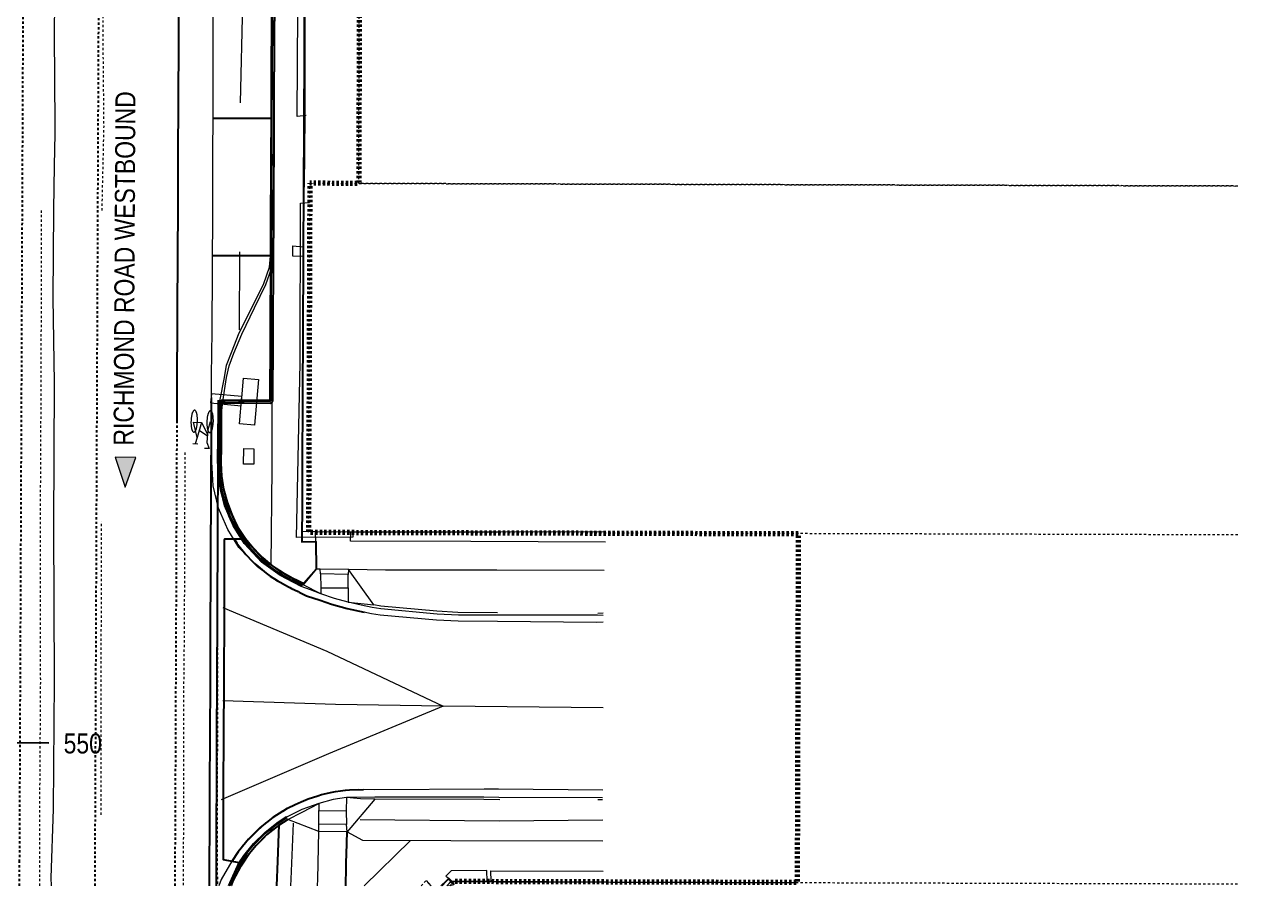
# Model space of a CAD drawing. Header units: metres. Extents: x -902 to -724, y 0 to 650.
# Drawn here: x -791.1 to -738, y 534 to 571.6 of the extents above; entities that cross this region are included whole.
import ezdxf

# ---------------------------------------------------------------- set-up
doc = ezdxf.new("R2010")
doc.units = ezdxf.units.M
for name, pattern in [('ControlLine', [0.02, 0.0125, -0.0025, 0.0025, -0.0025]), ('IMPORT-BDYS-Boundary _3_', [0.01, 0.009, -0.001]), ('IMPORT-BDYS-ProjBoundary', [0.008, 0.006, -0.002]), ('IMPORT-BUIL-Verandah _3_', [0.0016, 0.0008, -0.0008]), ('IMPORT-LNMK-LaneLine3 _3__2_', [0.012, 0.003, -0.009]), ('IMPORT-LNMK-LineCont _3_', [0.004, 0.001, -0.003]), ('IMPORT-LNMK-LineCont _3__2_', [0.004, 0.001, -0.003])]:
    doc.linetypes.add(name, pattern=pattern)
doc.layers.add('D-BDGE', color=7, linetype='Continuous', lineweight=13)
doc.layers.add('D-ENHA-GEN-LINE', color=7, linetype='Continuous', lineweight=9)
doc.styles.add('Arial Narrow_1', font='ARIALN.TTF', dxfattribs={"height": 0.875})

# ---------------------------------------------------------------- blocks, each defined once
blk = doc.blocks.new('T2DPAA-T2D-PWA-RW-M2D-000002_ControlLinesMinor_rvt-1-DRG-2871011 - SITE PLAN')
at = {"layer": 'D-BDGE', "color": 151, "linetype": 'ControlLine', "lineweight": 25, "true_color": 0x88c3ff}
for p, q in [((-1674.028, 602.345), (-1669.705, 643.233)), ((-1664.5, 535.071), (-1664.045, 643.233)), ((-1675.101, 534.024), (-1675.557, 569.289)), ((-1664.505, 534.024), (-1664.5, 535.071))]:
    blk.add_line(p, q, dxfattribs=at)
blk.add_arc((-1395.58, 572.907), 280, 173.96487, 180.74019, dxfattribs=at)
at = {"layer": 'D-ENHA-GEN-LINE', "color": 151, "lineweight": 25, "true_color": 0x88c3ff}
for p, q in [((-1665.307, 640.28), (-1662.807, 640.269)), ((-1665.307, 640.28), (-1662.807, 640.269)), ((-1671.339, 639.671), (-1668.853, 639.409)), ((-1671.339, 639.671), (-1668.853, 639.409)), ((-1665.518, 590.28), (-1663.018, 590.27)), ((-1665.518, 590.28), (-1663.018, 590.27)), ((-1676.318, 589.867), (-1673.823, 589.716)), ((-1676.318, 589.867), (-1673.823, 589.716)), ((-1676.426, 539.788), (-1673.926, 539.82)), ((-1676.426, 539.788), (-1673.926, 539.82)), ((-1665.729, 540.281), (-1663.229, 540.27)), ((-1665.729, 540.281), (-1663.229, 540.27))]:
    blk.add_line(p, q, dxfattribs=at)
at = {"layer": 'D-ENHA-GEN-LINE', "color": 151, "lineweight": 25, "true_color": 0x88c3ff, "char_height": 0.875, "width": 2.0443, "attachment_point": 1, "style": 'Arial Narrow_1'}
for s, insert, rotation in [('650', (-1662.155, 640.677), 359.7587), ('650', (-1662.155, 640.677), 359.7587), ('650', (-1673.473, 640.31), 353.9648), ('650', (-1673.473, 640.31), 353.9648), ('600', (-1678.479, 590.409), 356.5428), ('600', (-1678.479, 590.409), 356.5428), ('600', (-1662.366, 590.678), 359.7587), ('600', (-1662.366, 590.678), 359.7587), ('550', (-1662.576, 540.678), 359.7587), ('550', (-1662.576, 540.678), 359.7587), ('550', (-1678.62, 540.171), 0.7402), ('550', (-1678.62, 540.171), 0.7402)]:
    blk.add_mtext(s, dxfattribs=dict(at, insert=insert, rotation=rotation))
blk = doc.blocks.new('T2DPAA-T2D-C3S-RW-M2D-100010_dwg-40802999-DRG-2871011 - SITE PLAN')
at = {"color": 9, "lineweight": 25, "true_color": 0xc3c3c3}
blk.add_line((221.375, -133.245), (223.983, -133.027), dxfattribs=at)
at = {"color": 9, "linetype": 'IMPORT-LNMK-LaneLine3 _3__2_', "lineweight": 25, "true_color": 0xc3c3c3, "flags": 128}
blk.add_lwpolyline([(202.492, -129.381), (203.522, -129.296), (204.321, -129.229), (207.908, -128.929), (209.304, -128.812), (211.28, -128.646), (212.572, -128.538), (214.286, -128.395), (215.06, -128.33), (219.269, -127.977), (221.929, -127.755), (222.697, -127.69), (224.251, -127.56), (227.229, -127.311), (228.233, -127.227), (229.234, -127.143), (232.743, -126.849), (232.744, -126.849), (234.216, -126.726), (239.199, -126.309), (242.687, -126.017), (242.773, -126.009), (244.182, -125.891), (246.236, -125.719), (248.169, -125.558), (248.171, -125.557), (248.172, -125.557), (249.164, -125.474), (250.92, -125.327), (251.018, -125.319), (251.12, -125.311), (251.139, -125.309), (251.372, -125.289), (253.637, -125.1)], dxfattribs=at)
at = {"color": 9, "lineweight": 25, "true_color": 0xc3c3c3, "flags": 128}
for points in [[(222.989, -131.178), (224.543, -131.048), (227.521, -130.799), (228.525, -130.715), (229.526, -130.631), (233.035, -130.337), (233.036, -130.337), (234.508, -130.214), (239.491, -129.796), (242.979, -129.504), (243.065, -129.497), (244.474, -129.379), (246.528, -129.207), (248.461, -129.045), (248.463, -129.045), (248.464, -129.045), (249.456, -128.962), (251.212, -128.815), (251.31, -128.807), (251.412, -128.798), (251.431, -128.797), (251.664, -128.777), (253.933, -128.587)], [(223.998, -133.201), (223.983, -133.027), (224.046, -133.781), (224.067, -134.023), (224.162, -135.156), (224.206, -135.241), (224.265, -135.269), (226.958, -135.047), (227.026, -135.042), (230.745, -134.731), (231.941, -134.63), (236.923, -134.213), (237.469, -134.167), (241.906, -133.796), (243.914, -133.628), (246.888, -133.379), (247.177, -133.355), (247.945, -133.29), (248.811, -133.218), (248.896, -133.174), (248.925, -133.083), (248.822, -131.866), (248.809, -131.712), (248.744, -130.955)], [(223.983, -133.027), (224.046, -133.781), (224.067, -134.023), (224.162, -135.156), (224.169, -135.188), (224.184, -135.217), (224.206, -135.241), (224.234, -135.259), (224.265, -135.269), (227.026, -135.042), (230.745, -134.731), (232.008, -134.625), (236.991, -134.208), (237.241, -134.187), (237.469, -134.167), (241.973, -133.79)], [(224.083, -133.018), (224.146, -133.772), (224.167, -134.015), (224.262, -135.148), (224.263, -135.154), (224.266, -135.16), (224.271, -135.165), (224.276, -135.168), (224.282, -135.17), (227.017, -134.942), (230.737, -134.631), (232, -134.525), (236.982, -134.108), (237.232, -134.087), (237.461, -134.068), (241.965, -133.691)], [(224.108, -133.016), (224.171, -133.77), (224.191, -134.013), (224.287, -135.146), (227.015, -134.917), (230.734, -134.606), (231.998, -134.5), (236.98, -134.083), (237.23, -134.062), (237.459, -134.043), (241.963, -133.666), (243.903, -133.503), (246.945, -133.249), (247.167, -133.23), (247.934, -133.166), (248.801, -133.094), (248.697, -131.876), (248.684, -131.723), (248.62, -130.964)], [(236.544, -134.12), (236.528, -133.929), (236.43, -132.755), (236.401, -132.413), (236.33, -131.566)], [(230.565, -134.62), (230.554, -134.496), (230.451, -133.26), (230.439, -133.12), (230.351, -132.067)], [(202.93, -134.362), (203.939, -134.279), (204.057, -134.269), (204.058, -134.269), (204.601, -134.223), (204.738, -134.212), (205.938, -134.111), (207.092, -134.015), (209.583, -133.806), (211.697, -133.629), (212.074, -133.597), (214.566, -133.389), (215.993, -133.269), (216.019, -133.267), (216.156, -133.256), (216.19, -133.253), (216.219, -133.25), (216.48, -133.229), (216.662, -133.213), (216.786, -133.203), (217.057, -133.18), (217.135, -133.174), (217.261, -133.163), (217.555, -133.138), (217.973, -133.103), (218.016, -133.1), (218.033, -133.098), (218.034, -133.098), (218.034, -133.098), (218.513, -133.058), (218.779, -133.036), (219.04, -133.014), (219.548, -132.972), (219.593, -132.968), (219.686, -132.96), (220.164, -132.92), (220.749, -132.871), (221.339, -132.822)], [(224.099, -132.917), (222.067, -133.087), (221.366, -133.145), (220.781, -133.225), (220.207, -133.366), (219.651, -133.565), (219.118, -133.821), (218.868, -133.966), (218.615, -134.131), (218.147, -134.492), (218.107, -134.526), (217.719, -134.899), (217.45, -135.204), (217.336, -135.349), (217.024, -135.799), (216.914, -135.982), (216.756, -136.278), (216.537, -136.78), (216.513, -136.842), (216.485, -136.915), (216.372, -137.212), (216.35, -137.266)], [(224.108, -133.016), (222.075, -133.187), (221.375, -133.245), (220.8, -133.324), (220.236, -133.461), (219.689, -133.657), (219.166, -133.909), (218.921, -134.051), (218.672, -134.213), (218.212, -134.568), (218.173, -134.601), (217.792, -134.968), (217.527, -135.268), (217.415, -135.409), (217.108, -135.852), (217.001, -136.032), (216.846, -136.323), (216.63, -136.816), (216.607, -136.877), (216.579, -136.951), (216.466, -137.248), (216.443, -137.304)], [(221.339, -132.822), (222.04, -132.763), (224.072, -132.593)], [(221.364, -133.121), (222.065, -133.062), (224.097, -132.892)], [(202.957, -134.661), (203.964, -134.578), (204.082, -134.568), (204.083, -134.568), (204.626, -134.522), (204.763, -134.511), (205.963, -134.41), (207.117, -134.314), (209.608, -134.105), (211.722, -133.928), (212.1, -133.896), (214.591, -133.688), (216.018, -133.568), (216.044, -133.566), (216.181, -133.555), (216.215, -133.552), (216.244, -133.549), (216.505, -133.527), (216.687, -133.512), (216.811, -133.502), (217.082, -133.479), (217.16, -133.473), (217.286, -133.462), (217.58, -133.437), (217.998, -133.402), (218.041, -133.399), (218.058, -133.397), (218.059, -133.397), (218.059, -133.397), (218.538, -133.357), (218.804, -133.335), (219.065, -133.313), (219.573, -133.271), (219.618, -133.267), (219.711, -133.259), (220.19, -133.219), (220.774, -133.17), (221.364, -133.121)], [(203.005, -135.212), (204.047, -135.563), (204.107, -134.867), (204.108, -134.867), (204.651, -134.821), (204.788, -134.81), (205.988, -134.709), (207.142, -134.612), (209.633, -134.404), (211.747, -134.227), (212.125, -134.195), (214.616, -133.987), (216.043, -133.867), (216.069, -133.865), (216.206, -133.853), (216.24, -133.851), (216.269, -133.848), (216.53, -133.826), (216.712, -133.811), (216.836, -133.801), (217.107, -133.778), (217.185, -133.772), (217.311, -133.761), (217.605, -133.736), (218.024, -133.701), (218.066, -133.698), (218.083, -133.696), (218.084, -133.696), (218.148, -134.459), (218.601, -134.11), (218.855, -133.945), (219.106, -133.799), (219.598, -133.563), (219.641, -133.542), (219.732, -133.509), (220.2, -133.342), (220.776, -133.201), (221.364, -133.121)], [(218.118, -134.104), (217.936, -134.245), (217.894, -134.281), (217.483, -134.675), (217.199, -134.998), (217.078, -135.151), (216.748, -135.627), (216.632, -135.821), (216.465, -136.134), (216.233, -136.665), (216.21, -136.726), (216.182, -136.799), (216.068, -137.097), (216.05, -137.142)], [(241.458, -135.134), (240.462, -135.217), (239.465, -135.3), (238.468, -135.383), (237.472, -135.466), (236.879, -135.516), (236.629, -135.536), (236.475, -135.549), (235.479, -135.632), (234.482, -135.715), (233.662, -135.784), (233.486, -135.798), (232.489, -135.881), (231.879, -135.932), (231.493, -135.964), (231.454, -135.968), (231.098, -135.997), (231.089, -135.998), (230.876, -136.016), (230.661, -136.034), (230.64, -136.036), (230.496, -136.047), (229.5, -136.131), (228.503, -136.214), (227.506, -136.297), (226.51, -136.38), (225.513, -136.463), (225.007, -136.505), (224.948, -136.51), (224.517, -136.546), (223.52, -136.629), (222.524, -136.712), (221.527, -136.795), (220.531, -136.878), (219.534, -136.961), (218.712, -137.029), (218.538, -137.044), (218.242, -137.069), (218.313, -137.669), (218.216, -137.68), (217.222, -137.789), (217.108, -137.802), (216.443, -137.304)], [(218.148, -134.459), (218.131, -134.473), (218.091, -134.507), (217.701, -134.882), (217.431, -135.188), (217.316, -135.333), (217.002, -135.786), (216.892, -135.97), (216.734, -136.267), (216.513, -136.772), (216.49, -136.833), (216.462, -136.906), (216.349, -137.204), (216.327, -137.257)], [(206.116, -137.517), (205.812, -137.131), (205.358, -136.654), (204.849, -136.221), (204.296, -135.847), (203.706, -135.534), (203.085, -135.286), (203.01, -135.265)], [(206.197, -137.459), (205.888, -137.066), (205.427, -136.581), (204.91, -136.142), (204.348, -135.761), (203.876, -135.511)], [(206.217, -137.444), (205.907, -137.05), (205.444, -136.563), (204.925, -136.122), (204.36, -135.74), (204.02, -135.559)], [(206.46, -137.268), (206.135, -136.855), (205.651, -136.345), (205.106, -135.883), (204.515, -135.482), (204.075, -135.249)], [(203.189, -137.297), (204.258, -137.245), (205.843, -137.168)], [(206.46, -137.268), (206.598, -137.465), (206.798, -137.783), (206.938, -138.032), (207.087, -138.327), (207.263, -138.737), (207.323, -138.896), (207.466, -139.339), (207.506, -139.485), (207.602, -139.912), (207.633, -140.087), (207.703, -140.699)], [(216.05, -137.142), (215.913, -137.474), (215.774, -138.086), (215.646, -138.601), (215.516, -139.299), (215.42, -140.045)], [(203.453, -140.297), (204.256, -140.244), (204.462, -140.231), (204.835, -140.206), (205.8, -140.143)]]:
    blk.add_lwpolyline(points, dxfattribs=at)
at = {"color": 9, "linetype": 'IMPORT-LNMK-LineCont _3__2_', "lineweight": 25, "true_color": 0xc3c3c3, "flags": 128}
blk.add_lwpolyline([(202.799, -132.868), (203.814, -132.784), (204.613, -132.717), (208.2, -132.417), (209.596, -132.3), (211.572, -132.134), (212.864, -132.026), (214.578, -131.882), (215.352, -131.818), (219.561, -131.465), (222.221, -131.243), (222.989, -131.178)], dxfattribs=at)
blk = doc.blocks.new('T2DPAA-T2D-PWC-RW-M2D-100010_RoadDesign_rvt-1-DRG-2871011 - SITE PLAN')
at = {"color": 9, "lineweight": 25, "true_color": 0xc3c3c3, "rotation": 84.9723245667552}
blk.add_blockref('T2DPAA-T2D-C3S-RW-M2D-100010_dwg-40802999-DRG-2871011 - SITE PLAN', (-1807.835, 343.649), dxfattribs=at)
blk = doc.blocks.new('T2DPAA-T2D-PWA-SU-M2D-000002_dwg-40815123-DRG-2871011 - SITE PLAN')
at = {"color": 9, "lineweight": 18, "true_color": 0xc0c0c0}
for p, q in [((2.696, 1544.238), (2.682, 1544.462)), ((2.974, 1544.293), (2.689, 1544.35)), ((3.078, 1543.853), (3.295, 1544.231)), ((11.217, 1543.156), (7.822, 1542.88)), ((-0.673, 1538.773), (-0.713, 1539.361)), ((-2.485, 1538.407), (-2.283, 1538.439)), ((-0.557, 1537.239), (-0.673, 1538.773)), ((-13.697, 1537.492), (-13.382, 1537.508)), ((-2.18, 1537.202), (-2.402, 1537.192)), ((-13.607, 1536.259), (-13.284, 1536.314)), ((-13.745, 1533.456), (-15.884, 1535.303)), ((-15.425, 1532.621), (-15.628, 1532.398)), ((-3.126, 1526.185), (-3.096, 1525.946)), ((-11.231, 1525.266), (-11.246, 1525.458))]:
    blk.add_line(p, q, dxfattribs=at)
at = {"color": 9, "lineweight": 18, "true_color": 0xc0c0c0, "flags": 128}
for points in [[(34.068, 1553.251), (29.224, 1552.728), (23.415, 1552.319), (22.844, 1552.279), (19.984, 1552.053), (16.019, 1551.682), (15.639, 1551.655), (14.263, 1551.558), (12.339, 1551.423), (8.487, 1551.105), (4.823, 1550.727), (-1.433, 1550.212), (-8.177, 1549.584), (-13.744, 1549.143), (-16.744, 1548.971), (-17.083, 1548.935)], [(-3.508, 1525.908), (-3.537, 1526.2), (-3.881, 1530.519), (-4.012, 1532.22), (-4.051, 1533.173), (-4.046, 1535.644), (-4.028, 1536.03), (-3.89, 1537.103), (-3.761, 1537.801), (-3.633, 1538.315), (-3.494, 1538.927), (-3.338, 1539.305), (-2.97, 1540.272), (-2.423, 1541.174), (-1.643, 1542.06), (-0.901, 1542.601), (-0.01, 1543.092), (0.942, 1543.403), (1.97, 1543.558), (3.118, 1543.661), (3.841, 1543.725), (5.725, 1543.898), (7.65, 1544.038), (12.997, 1544.484), (19.405, 1545.036), (26.457, 1545.643)], [(34.762, 1545.082), (28.441, 1544.439), (22.029, 1543.976), (17.708, 1543.704)], [(3.654, 1544.161), (2.974, 1544.293), (3.632, 1544.515), (3.654, 1544.161), (3.165, 1543.856)], [(-3.205, 1525.932), (-3.217, 1526.181), (-3.607, 1530.548), (-3.751, 1532.235), (-3.783, 1533.17), (-3.766, 1535.637), (-3.745, 1536.017), (-3.692, 1536.509), (-3.611, 1537.08), (-3.505, 1537.703), (-3.351, 1538.314), (-3.221, 1538.773), (-3.101, 1539.195), (-2.709, 1540.143), (-2.201, 1541.006), (-1.45, 1541.845), (-0.722, 1542.393), (0.11, 1542.833), (1.011, 1543.139), (2.003, 1543.306), (3.131, 1543.401), (3.88, 1543.421), (4.646, 1543.438), (5.692, 1543.327), (6.236, 1543.288), (6.801, 1543.124), (7.686, 1542.865), (8.867, 1542.393), (9.941, 1541.979), (10.667, 1541.796), (11.303, 1541.788), (13.272, 1541.948), (19.43, 1542.465), (26.705, 1543.081)], [(-3.5, 1530.552), (-3.643, 1532.278), (-3.667, 1533.191), (-3.654, 1535.649), (-3.619, 1535.963), (-2.18, 1537.202), (-2.283, 1538.439), (-2.299, 1538.6), (-3.021, 1539.108), (-2.586, 1540.095), (-2.096, 1540.941), (-1.367, 1541.737), (-0.645, 1542.276), (0.166, 1542.727), (1.056, 1543.011), (2.006, 1543.183), (3.133, 1543.25), (3.863, 1543.325), (4.646, 1543.305), (5.696, 1543.236), (6.223, 1543.179), (6.794, 1543.024), (7.647, 1542.746), (8.833, 1542.298), (9.905, 1541.885), (10.622, 1541.699), (11.277, 1541.673), (13.281, 1541.858), (19.48, 1542.355), (26.68, 1542.976)], [(3.715, 1543.788), (3.351, 1543.861), (2.797, 1543.845), (2.539, 1543.721), (2.527, 1543.924)], [(4.175, 1543.771), (4.183, 1543.78), (4.184, 1543.783), (4.188, 1543.788), (4.191, 1543.794), (4.191, 1543.796), (4.193, 1543.801), (4.194, 1543.807), (4.194, 1543.813), (4.194, 1543.819), (4.193, 1543.823), (4.192, 1543.827), (4.186, 1543.837), (4.179, 1543.846), (4.174, 1543.851), (4.17, 1543.855), (4.163, 1543.86), (4.155, 1543.865), (4.147, 1543.87), (4.139, 1543.875), (4.125, 1543.881), (4.112, 1543.887), (4.098, 1543.893), (4.084, 1543.898), (4.069, 1543.903), (4.055, 1543.907), (4.041, 1543.91), (4.026, 1543.914), (4.011, 1543.916), (3.997, 1543.918), (3.968, 1543.922), (3.94, 1543.924), (3.911, 1543.927), (3.882, 1543.928), (3.854, 1543.93), (3.825, 1543.93), (3.796, 1543.931), (3.768, 1543.93), (3.739, 1543.93), (3.711, 1543.928), (3.682, 1543.926), (3.653, 1543.924), (3.625, 1543.921), (3.596, 1543.918), (3.568, 1543.914), (3.54, 1543.91), (3.511, 1543.905), (3.483, 1543.899), (3.455, 1543.894), (3.427, 1543.887), (3.413, 1543.883), (3.399, 1543.879), (3.384, 1543.875), (3.37, 1543.869), (3.356, 1543.864), (3.343, 1543.858), (3.329, 1543.851), (3.316, 1543.844), (3.303, 1543.836), (3.291, 1543.829), (3.283, 1543.823), (3.275, 1543.817), (3.268, 1543.811), (3.262, 1543.805), (3.257, 1543.801), (3.254, 1543.796), (3.25, 1543.791), (3.248, 1543.786), (3.246, 1543.782), (3.245, 1543.78), (3.243, 1543.774), (3.242, 1543.768)], [(3.242, 1543.768), (3.242, 1543.763), (3.243, 1543.757), (3.244, 1543.752), (3.246, 1543.746), (3.25, 1543.739), (3.254, 1543.734), (3.257, 1543.729), (3.262, 1543.725), (3.266, 1543.721), (3.274, 1543.715), (3.281, 1543.71), (3.289, 1543.705), (3.298, 1543.701), (3.311, 1543.694), (3.325, 1543.688), (3.339, 1543.683), (3.353, 1543.678), (3.367, 1543.673), (3.381, 1543.669), (3.396, 1543.665), (3.41, 1543.662), (3.425, 1543.659), (3.44, 1543.657), (3.468, 1543.654), (3.497, 1543.651), (3.525, 1543.649), (3.554, 1543.647), (3.583, 1543.646), (3.611, 1543.645), (3.64, 1543.645), (3.669, 1543.645), (3.697, 1543.646), (3.726, 1543.647), (3.754, 1543.649), (3.783, 1543.652), (3.812, 1543.654), (3.84, 1543.658), (3.868, 1543.662), (3.897, 1543.666), (3.925, 1543.671), (3.953, 1543.676), (3.981, 1543.682)], [(3.981, 1543.682), (4.009, 1543.688), (4.024, 1543.692), (4.038, 1543.696), (4.052, 1543.701), (4.066, 1543.706), (4.08, 1543.712), (4.094, 1543.718), (4.107, 1543.725), (4.12, 1543.732), (4.133, 1543.739), (4.146, 1543.747), (4.153, 1543.752), (4.161, 1543.758), (4.168, 1543.764), (4.175, 1543.771)], [(-1.093, 1538.732), (-1.165, 1539.333), (-0.713, 1539.361), (5.581, 1539.88), (11.255, 1540.36), (11.686, 1540.412), (14.269, 1540.601), (14.276, 1540.571), (17.387, 1540.824), (25.087, 1541.502), (30.112, 1541.937), (34.172, 1542.278), (34.08, 1543.544)], [(-4.318, 1542.522), (-5.828, 1537.831), (-7.765, 1532.555), (-10.281, 1537.356), (-12.69, 1541.862)], [(-7.227, 1525.582), (-7.765, 1532.555), (-8.113, 1537.251), (-8.383, 1542.17)], [(17.405, 1540.781), (17.33, 1541.169), (24.208, 1541.73), (30.705, 1542.187), (34.566, 1542.507), (34.576, 1542.082)], [(-10.813, 1525.289), (-11.172, 1529.821), (-11.23, 1530.456), (-11.67, 1535.216), (-11.717, 1535.9), (-11.795, 1536.492), (-11.939, 1537.07), (-12.146, 1537.667), (-12.53, 1538.449), (-12.923, 1539.097), (-13.542, 1539.844), (-14.586, 1540.747), (-15.328, 1541.161), (-16.164, 1541.557), (-16.44, 1541.625)], [(11.277, 1541.673), (7.401, 1541.408), (1.929, 1540.924), (-2.278, 1540.597)], [(-11.144, 1525.27), (-11.529, 1529.786), (-11.572, 1530.436), (-11.984, 1535.184), (-12.111, 1536.419), (-12.258, 1536.991), (-12.48, 1537.6), (-12.807, 1538.318), (-13.18, 1538.916), (-13.815, 1539.675), (-14.781, 1540.455), (-15.469, 1540.828), (-16.182, 1541.115), (-16.4, 1541.176)], [(-11.621, 1529.723), (-11.671, 1530.423), (-12.077, 1535.178), (-13.607, 1536.259), (-13.697, 1537.492), (-13.289, 1538.886), (-13.888, 1539.61), (-14.835, 1540.366), (-15.503, 1540.731), (-16.184, 1541.02), (-16.392, 1541.078)], [(-0.593, 1537.146), (-0.765, 1537.129), (-0.987, 1539.586), (6.6, 1540.096), (13.57, 1540.688), (13.63, 1540.297)], [(11.255, 1540.36), (11.235, 1540.824), (11.691, 1540.858), (11.686, 1540.412)], [(-13.289, 1538.886), (-12.919, 1538.289), (-12.48, 1537.6), (-12.781, 1537.56)], [(-3.091, 1538.338), (-3.351, 1538.314), (-3.021, 1539.108)], [(-13.43, 1538.633), (-15.874, 1538.527), (-16.166, 1538.512)], [(-2.299, 1538.6), (-1.093, 1538.732), (-0.673, 1538.773)], [(-16.062, 1537.33), (-15.772, 1537.351), (-13.697, 1537.492)], [(-0.006, 1526.114), (-0.499, 1531.98), (-0.943, 1537.223), (-0.557, 1537.239)], [(0.432, 1526.151), (0.022, 1530.776), (-0.557, 1537.239)], [(-2.989, 1537.139), (-3.611, 1537.08), (-3.619, 1535.963)], [(-1.248, 1526.066), (-1.641, 1530.739), (-2.077, 1535.579), (-2.184, 1537.189)], [(-13.607, 1536.259), (-13.903, 1535.551), (-13.582, 1531.709), (-13.018, 1525.09)], [(-12.077, 1535.178), (-12.12, 1535.801), (-12.111, 1536.419), (-12.689, 1536.373)], [(-12.123, 1525.17), (-12.552, 1529.671), (-13.026, 1535.738)], [(-15.59, 1531.962), (-15.358, 1531.762), (-15.233, 1531.652), (-15.337, 1531.523)], [(-15.586, 1531.915), (-15.372, 1531.733), (-15.272, 1531.665), (-15.357, 1531.535)], [(-15.567, 1531.709), (-15.456, 1531.614), (-15.357, 1531.535), (-15.337, 1531.523), (-15.209, 1529.963), (-15.196, 1529.802), (-14.794, 1524.899)], [(-15.209, 1529.963), (-14.756, 1530.026), (-14.899, 1531.581), (-15.153, 1531.792), (-15.233, 1531.652)], [(-15.196, 1529.802), (-14.757, 1529.85), (-14.329, 1524.955)]]:
    blk.add_lwpolyline(points, dxfattribs=at)
at = {"color": 9, "linetype": 'IMPORT-LNMK-LineCont _3_', "lineweight": 18, "true_color": 0xc0c0c0, "flags": 128}
for points in [[(12.261, 1551.949), (8.395, 1551.614), (4.826, 1551.31), (-1.517, 1550.785), (-8.301, 1550.178), (-13.793, 1549.732), (-16.733, 1549.471), (-17.127, 1549.441)], [(12.496, 1549.299), (16.148, 1549.536), (20.083, 1549.921), (23.384, 1550.195), (29.224, 1550.681), (34.248, 1551.13)], [(-13.801, 1547.031), (-7.998, 1547.535), (-1.044, 1548.129)], [(2.277, 1544.77), (-5.373, 1544.124), (-8.827, 1543.858), (-12.631, 1543.514), (-16.352, 1543.207), (-16.577, 1543.187)], [(-0.126, 1543.131), (-5.354, 1542.675), (-8.745, 1542.363), (-12.607, 1542.047), (-16.446, 1541.696)]]:
    blk.add_lwpolyline(points, dxfattribs=at)
at = {"color": 9, "lineweight": 18, "true_color": 0xc0c0c0, "flags": 128}
for points in [[(3.955, 1544.612), (3.927, 1544.615), (3.898, 1544.618), (3.869, 1544.62), (3.841, 1544.622), (3.812, 1544.623), (3.784, 1544.624), (3.755, 1544.624), (3.726, 1544.624), (3.698, 1544.623), (3.669, 1544.622), (3.64, 1544.62), (3.612, 1544.618), (3.583, 1544.615), (3.555, 1544.611), (3.526, 1544.608), (3.498, 1544.603), (3.47, 1544.598), (3.442, 1544.593), (3.414, 1544.587), (3.386, 1544.581), (3.371, 1544.577), (3.357, 1544.573), (3.343, 1544.568), (3.329, 1544.563), (3.315, 1544.557), (3.301, 1544.551), (3.288, 1544.545), (3.275, 1544.538), (3.262, 1544.53), (3.249, 1544.522), (3.241, 1544.517), (3.234, 1544.511), (3.227, 1544.505), (3.22, 1544.499), (3.216, 1544.494), (3.212, 1544.49), (3.209, 1544.485), (3.206, 1544.479), (3.203, 1544.473), (3.202, 1544.468), (3.201, 1544.462), (3.2, 1544.456), (3.201, 1544.452), (3.202, 1544.446), (3.204, 1544.44), (3.209, 1544.432), (3.212, 1544.427), (3.216, 1544.423), (3.22, 1544.419), (3.225, 1544.415), (3.232, 1544.409), (3.24, 1544.404), (3.248, 1544.399), (3.256, 1544.394), (3.27, 1544.388), (3.283, 1544.382), (3.297, 1544.376), (3.311, 1544.371), (3.325, 1544.367), (3.34, 1544.362), (3.354, 1544.359), (3.369, 1544.356), (3.383, 1544.353), (3.398, 1544.351), (3.427, 1544.348), (3.455, 1544.345), (3.484, 1544.343), (3.512, 1544.341), (3.541, 1544.34), (3.57, 1544.339), (3.598, 1544.339), (3.627, 1544.339), (3.656, 1544.34), (3.684, 1544.341), (3.713, 1544.343), (3.741, 1544.345), (3.77, 1544.348), (3.798, 1544.351), (3.827, 1544.355), (3.855, 1544.36), (3.883, 1544.364), (3.912, 1544.37), (3.94, 1544.376), (3.968, 1544.382), (3.982, 1544.386), (3.996, 1544.39), (4.011, 1544.395), (4.025, 1544.4), (4.038, 1544.405), (4.052, 1544.412), (4.065, 1544.418), (4.079, 1544.425), (4.092, 1544.433), (4.104, 1544.441), (4.112, 1544.446), (4.119, 1544.452), (4.126, 1544.458), (4.133, 1544.464), (4.137, 1544.469), (4.141, 1544.473), (4.144, 1544.478), (4.147, 1544.484), (4.149, 1544.488), (4.15, 1544.49), (4.152, 1544.495), (4.153, 1544.501), (4.153, 1544.507), (4.152, 1544.512), (4.151, 1544.517), (4.149, 1544.523), (4.147, 1544.527), (4.145, 1544.531), (4.141, 1544.535), (4.137, 1544.54), (4.133, 1544.544), (4.129, 1544.548), (4.121, 1544.554), (4.113, 1544.559), (4.105, 1544.564), (4.097, 1544.568), (4.084, 1544.575), (4.07, 1544.581), (4.056, 1544.587), (4.042, 1544.592), (4.028, 1544.596), (4.014, 1544.6), (3.999, 1544.604), (3.985, 1544.607), (3.97, 1544.61)], [(3.731, 1541.837), (3.731, 1542.504), (4.931, 1542.504), (4.931, 1543.837), (4.531, 1543.837), (4.531, 1542.504), (5.731, 1542.504), (5.731, 1541.837)], [(2.701, 1541.775), (2.037, 1541.727), (2.001, 1542.171), (2.676, 1542.224)], [(-2.402, 1537.192), (-2.485, 1538.407), (-3.091, 1538.338), (-2.989, 1537.139)], [(-13.284, 1536.314), (-13.382, 1537.508), (-12.781, 1537.56), (-12.689, 1536.373)]]:
    blk.add_lwpolyline(points, close=True, dxfattribs=at)
at = {"color": 9, "linetype": 'IMPORT-BUIL-Verandah _3_', "lineweight": 18, "true_color": 0xc0c0c0, "flags": 128}
blk.add_lwpolyline([(-15.666, 1532.829), (-15.427, 1532.628), (-15.629, 1532.413)], dxfattribs=at)
blk = doc.blocks.new('T2DPAA-T2D-PWA-SU-M2D-000001_dwg-40815111-DRG-2871011 - SITE PLAN')
at = {"color": 9, "linetype": 'IMPORT-BDYS-Boundary _3_', "lineweight": 18, "true_color": 0xc0c0c0}
blk.add_line((80.923, 1595.201), (77.484, 1635.658), dxfattribs=at)
at = {"color": 9, "linetype": 'IMPORT-BDYS-Boundary _3_', "lineweight": 18, "true_color": 0xc0c0c0, "flags": 128}
for points in [[(77.484, 1635.658), (92.67, 1636.94), (96.104, 1596.537)], [(96.104, 1596.537), (92.851, 1634.811), (114.514, 1636.639)], [(62.643, 1628.159), (62.841, 1627.992), (65.741, 1593.866)]]:
    blk.add_lwpolyline(points, dxfattribs=at)
blk = doc.blocks.new('T2DPAA-T2D-PWA-GN-XRF-000103_dwg-40807629-DRG-2871011 - SITE PLAN')
at = {"color": 200, "linetype": 'IMPORT-BDYS-ProjBoundary', "lineweight": 70, "true_color": 0xbf00ff, "flags": 128}
blk.add_lwpolyline([(380.558, 1470.686), (378.19, 1470.486), (376.33, 1492.407), (361.133, 1491.138), (328.778, 1488.393), (322.042, 1487.824), (322.223, 1485.695), (300.56, 1483.866), (300.379, 1485.996), (285.193, 1484.714), (287.006, 1463.393), (271.82, 1462.102), (270.55, 1477.048), (270.352, 1477.215)], dxfattribs=at)
blk = doc.blocks.new('T2DPAA-T2D-PWA-SU-M2D-000100_Survey_rvt-1-DRG-2871011 - SITE PLAN')
at = {"color": 9, "lineweight": 18, "true_color": 0xc0c0c0, "rotation": 84.9723245667552}
for name, p in [('T2DPAA-T2D-PWA-SU-M2D-000002_dwg-40815123-DRG-2871011 - SITE PLAN', (-118.655, 415.297)), ('T2DPAA-T2D-PWA-SU-M2D-000001_dwg-40815111-DRG-2871011 - SITE PLAN', (-29.301, 328.935)), ('T2DPAA-T2D-PWA-GN-XRF-000103_dwg-40807629-DRG-2871011 - SITE PLAN', (-197.868, 135.253))]:
    blk.add_blockref(name, p, dxfattribs=at)
blk = doc.blocks.new('CS_Annot_Symb_Direction - ARROW RIGHT_1-5794038-DRG-2871011 - SITE PLAN')
at = {"layer": 'D-ENHA-GEN-LINE'}
blk.add_hatch(color=256, dxfattribs=at).paths.add_polyline_path([(0, 0.0018), (0.00522, 0), (0, -0.0018)])
for p, q in [((0, 0.0018), (0, -0.0018)), ((0.00522, 0), (0, 0.0018)), ((0, -0.0018), (0.00522, 0))]:
    blk.add_line(p, q, dxfattribs=at)

msp = doc.modelspace()

# ---------------------------------------------------------------- block references
at = {"color": 9, "lineweight": 5, "true_color": 0xc0c0c0}
msp.add_blockref('T2DPAA-T2D-PWA-SU-M2D-000100_Survey_rvt-1-DRG-2871011 - SITE PLAN', (873.236, 0), dxfattribs=at)
at = {"lineweight": 5}
for name in ['T2DPAA-T2D-PWC-RW-M2D-100010_RoadDesign_rvt-1-DRG-2871011 - SITE PLAN', 'T2DPAA-T2D-PWA-RW-M2D-000002_ControlLinesMinor_rvt-1-DRG-2871011 - SITE PLAN']:
    msp.add_blockref(name, (873.236, 0), dxfattribs=at)
at = {"layer": 'D-ENHA-GEN-LINE', "xscale": 250, "yscale": 250, "zscale": 250, "rotation": 269.686873005782}
msp.add_blockref('CS_Annot_Symb_Direction - ARROW RIGHT_1-5794038-DRG-2871011 - SITE PLAN', (-786.641, 552.736), dxfattribs=at)

# ---------------------------------------------------------------- next in the draw order: texts
at = {"layer": 'D-ENHA-GEN-LINE', "insert": (-787.162, 553.25), "char_height": 0.875, "attachment_point": 1, "rotation": 89.6869, "style": 'Arial Narrow_1', "bg_fill": 3, "box_fill_scale": 1, "bg_fill_color": 256, "bg_fill_true_color": 13158600, "bg_fill_transparency": 0}
msp.add_mtext('RICHMOND ROAD WESTBOUND', dxfattribs=at)

doc.saveas('drawing.dxf')
